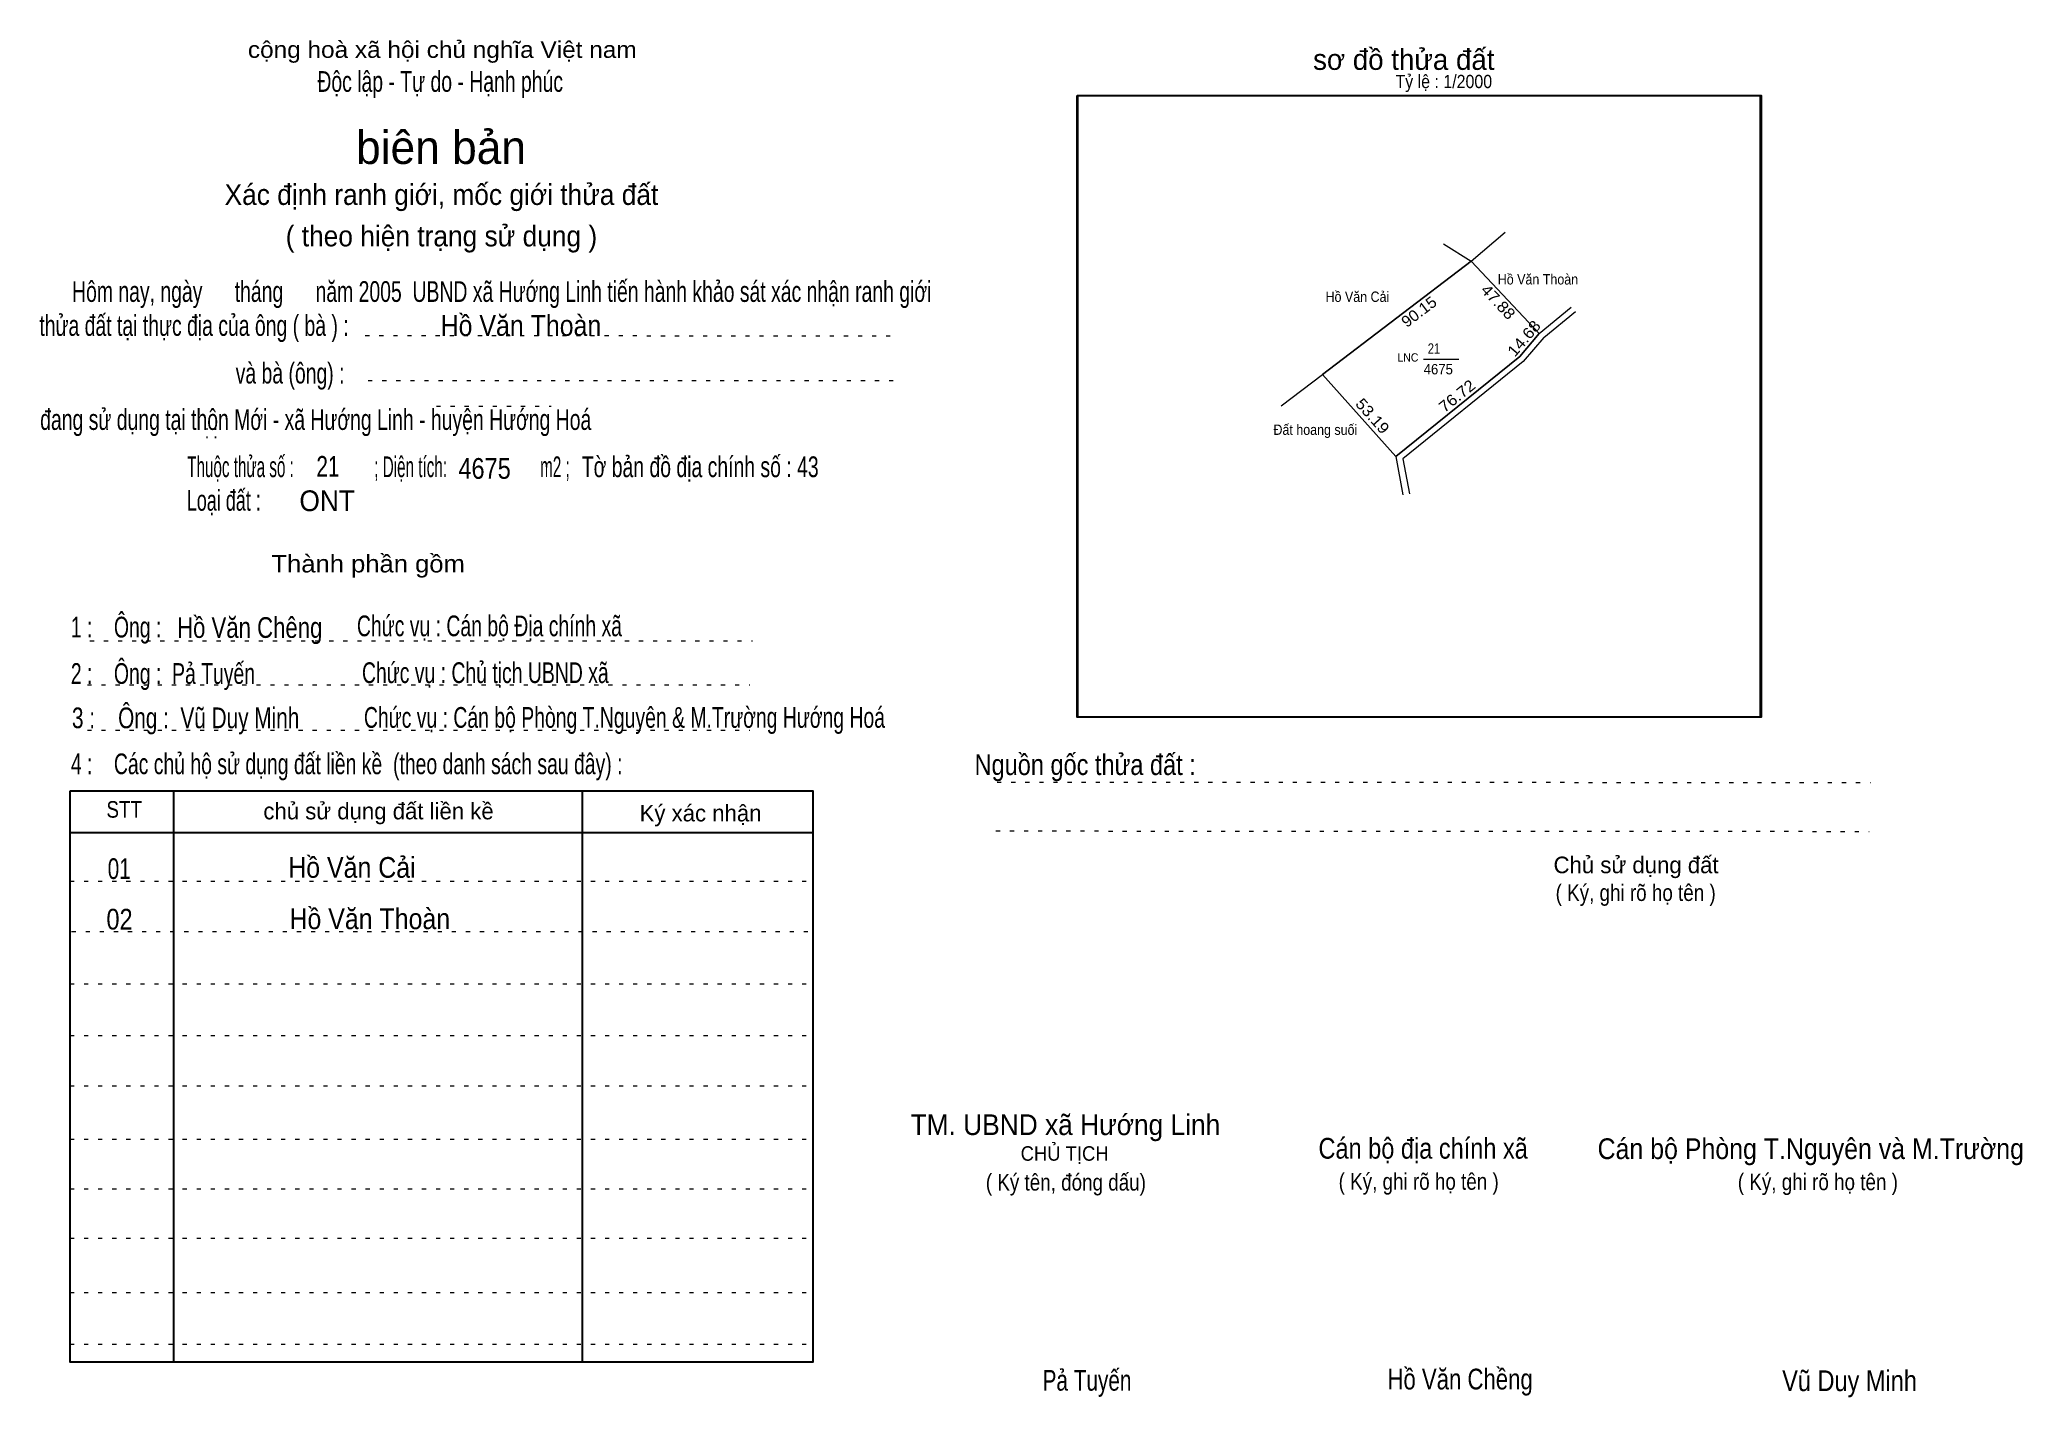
# Model space of a CAD drawing. Header units: centimetres. Extents: x -1.5 to 46.4, y -3.9 to 28.9.
import ezdxf
from ezdxf.enums import TextEntityAlignment as Align

# ---------------------------------------------------------------- set-up
doc = ezdxf.new("R2010")
doc.units = ezdxf.units.CM
doc.header["$LTSCALE"] = 0.2
doc.linetypes.add('DOTTED', pattern=[1.5, 0.3, -1.2])
for name, color, linetype in [('1', 7, 'Continuous'), ('16', 7, 'Continuous'), ('34', 7, 'Continuous'), ('51', 7, 'Continuous')]:
    doc.layers.add(name, color=color, linetype=linetype)
for name, color, linetype, lineweight in [('15', 7, 'Continuous', 13), ('2', 7, 'Continuous', 25), ('22', 7, 'Continuous', 13), ('5', 7, 'DOTTED', 13)]:
    doc.layers.add(name, color=color, linetype=linetype, lineweight=lineweight)

msp = doc.modelspace()

# ---------------------------------------------------------------- linework, layer by layer
at = {"layer": '15'}
msp.add_line((31.93, 21.16), (32.78, 21.16), dxfattribs=at)
at = {"layer": '2'}
msp.add_lwpolyline([(23.56, 27.52), (40.06, 27.52), (40.06, 12.52), (23.56, 12.52)], close=True, dxfattribs=at)
at = {"layer": '22'}
for p, q in [((29.49, 20.79), (33.08, 23.52)), ((32.41, 23.94), (33.08, 23.52)), ((34.72, 21.78), (35.49, 22.41)), ((34.83, 21.68), (35.6, 22.31)), ((34.83, 21.68), (34.33, 21.1)), ((28.49, 20.03), (29.49, 20.79)), ((29.49, 20.79), (31.26, 18.81)), ((31.26, 18.81), (31.43, 17.88))]:
    msp.add_line(p, q, dxfattribs=at)
for points in [[(34.72, 21.78), (33.08, 23.52), (33.9, 24.22)], [(34.72, 21.78), (34.25, 21.22), (31.26, 18.81)], [(34.33, 21.1), (31.43, 18.75), (31.59, 17.91)]]:
    msp.add_lwpolyline(points, dxfattribs=at)
msp.add_lwpolyline([(31.26, 18.81), (34.25, 21.22), (34.72, 21.78), (33.08, 23.52), (29.49, 20.79)], close=True, dxfattribs=at)
at = {"layer": '5'}
for p, q in [((6.37, 21.73), (19.21, 21.72)), ((6.44, 20.64), (19.25, 20.64)), ((8.09, 20.02), (10.86, 20.02)), ((-0.28, 14.36), (15.72, 14.36)), ((-0.34, 13.3), (15.66, 13.3)), ((-0.34, 12.2), (15.66, 12.2)), ((21.63, 10.95), (42.72, 10.94)), ((21.6, 9.77), (42.69, 9.76)), ((-0.76, 8.56), (17.18, 8.56)), ((-0.72, 7.34), (17.22, 7.34)), ((-0.76, 6.08), (17.18, 6.08)), ((-0.76, 4.83), (17.18, 4.83)), ((-0.76, 3.62), (17.18, 3.62)), ((-0.76, 2.33), (17.18, 2.33)), ((-0.76, 1.13), (17.18, 1.13)), ((-0.76, -0.06), (17.18, -0.06)), ((-0.76, -1.37), (17.18, -1.37)), ((-0.76, -2.62), (17.18, -2.62))]:
    msp.add_line(p, q, dxfattribs=at)
at = {"layer": '5', "linetype": 'Continuous', "lineweight": 25}
for p, q in [((1.74, 10.74), (1.74, -3.05)), ((11.61, 10.74), (11.61, -3.05)), ((-0.76, 9.73), (17.18, 9.73))]:
    msp.add_line(p, q, dxfattribs=at)
for points in [[(23.58, 27.52), (40.08, 27.52), (40.08, 12.52), (23.58, 12.52)], [(-0.76, 10.74), (17.18, 10.74), (17.18, -3.05), (-0.76, -3.05)]]:
    msp.add_lwpolyline(points, close=True, dxfattribs=at)

# ---------------------------------------------------------------- texts
at = {"layer": '1'}
for s, width, p in [('01', 0.75, (0.15, 8.61)), ('02', 0.85, (0.12, 7.39))]:
    msp.add_text(s, height=0.5, dxfattribs=dict(at, width=width)).set_placement(p)
at = {"layer": '15'}
for s, width, p in [('21', 0.8, (32.03, 21.29)), ('4675', 0.95, (31.93, 20.79))]:
    msp.add_text(s, height=0.25, dxfattribs=dict(at, width=width)).set_placement(p)
at = {"layer": '16', "width": 0.9}
for s, p in [('Hồ Văn Thoàn', (34.69, 22.96)), ('Hồ Văn Cải', (30.33, 22.54)), ('Đất hoang suối', (29.315, 19.33))]:
    msp.add_text(s, height=0.25, dxfattribs=at).set_placement(p, align=Align.CENTER)
for s, p in [('Hồ Văn Thoàn', (8.19, 21.72)), ('Hồ Văn Cải', (4.51, 8.64)), ('Hồ Văn Thoàn', (4.54, 7.4))]:
    msp.add_text(s, height=0.5, dxfattribs=at).set_placement(p)
at = {"layer": '22', "width": 0.95}
msp.add_text('LNC', height=0.2, dxfattribs=at).set_placement((31.55, 21.1), align=Align.CENTER)
at = {"layer": '34'}
for s, height, width, p in [(': : ', 0.32, 0.85, (2.5, 19.25)), ('21', 0.5, 0.75, (5.19, 18.32)), ('4675', 0.5, 0.85, (8.62, 18.27)), ('ONT', 0.5, 0.95, (4.78, 17.49))]:
    msp.add_text(s, height=height, dxfattribs=dict(at, width=width)).set_placement(p)
at = {"layer": '5'}
for s, height, width, p in [('cộng hoà xã hội chủ nghĩa Việt nam', 0.4, 1.1, (8.23, 28.43)), ('Độc lập - Tự do - Hạnh phúc', 0.5, 0.7, (8.18, 27.61)), ('Xác định ranh giới, mốc giới thửa đất', 0.5, 0.95, (8.21, 24.88)), ('( theo hiện trạng sử dụng )', 0.5, 0.95, (8.21, 23.88)), ('Thành phần gồm', 0.42, 1.1, (6.44, 16.01)), ('Hồ Văn Chêng', 0.5, 0.8, (3.58, 14.43)), ('Chức vụ : Cán bộ Địa chính xã', 0.5, 0.7, (9.37, 14.47)), ('Chức vụ : Chủ tịch UBND xã', 0.5, 0.7, (9.27, 13.34)), ('Chức vụ : Cán bộ Phòng T.Nguyên & M.Trường Hướng Hoá', 0.5, 0.7, (12.63, 12.26)), ('    Nguồn gốc thửa đất :', 0.5, 0.85, (23.44, 11.12)), ('( Ký, ghi rõ họ tên )', 0.4, 0.85, (37.05, 8.08)), ('CHỦ TỊCH', 0.35, 0.95, (23.26, 1.81)), ('( Ký tên, đóng dấu)', 0.4, 0.85, (23.29, 1.09)), ('( Ký, ghi rõ họ tên )', 0.4, 0.85, (31.81, 1.11)), ('( Ký, ghi rõ họ tên )', 0.4, 0.85, (41.45, 1.1)), ('Pả Tuyến', 0.5, 0.75, (23.8, -3.74)), ('Hồ Văn Chềng', 0.5, 0.8, (32.81, -3.71)), ('Vũ Duy Minh', 0.5, 0.85, (42.215, -3.75))]:
    msp.add_text(s, height=height, dxfattribs=dict(at, width=width)).set_placement(p, align=Align.CENTER)
msp.add_text('sơ đồ thửa đất', height=0.5, dxfattribs=at).set_placement((29.26, 28.14))
for s, height, p in [('biên bản', 0.8, (8.2, 25.87)), ('      chủ sử dụng đất liền kề', 0.4, (6.245, 10.05)), ('   Ký xác nhận', 0.4, (14.245, 10)), ('Chủ sử dụng đất', 0.4, (37.06, 8.75))]:
    msp.add_text(s, height=height, dxfattribs=at).set_placement(p, align=Align.CENTER)
for s, height, width, p in [('   Hôm nay, ngày      tháng      năm 2005  UBND xã Hướng Linh tiến hành khảo sát xác nhận ranh giới ', 0.5, 0.7, (-1.1, 22.54)), ('thửa đất tại thực địa của ông ( bà ) :                                       ', 0.5, 0.7, (-1.5, 21.72)), ('                                     và bà (ông) :', 0.5, 0.7, (-1.57, 20.57)), (' đang sử dụng tại thôn Mới - xã Hướng Linh - huyện Hướng Hoá', 0.5, 0.7, (-1.61, 19.45)), ('Thuộc thửa số :                   ; Diện tích:                      m2 ;                                            ', 0.5, 0.55, (2.07, 18.31)), ('Tờ bản đồ địa chính số : 43', 0.5, 0.7, (11.6, 18.31)), ('Loại đất :  ', 0.5, 0.65, (2.06, 17.5)), ('    1 :    Ông :                                                        ', 0.5, 0.7, (-1.26, 14.44)), ('    2 :    Ông :  Pả Tuyến', 0.5, 0.7, (-1.26, 13.32)), ('    3 :    Ông :  Vũ Duy Minh', 0.5, 0.75, (-1.27, 12.25)), ('    4 :    Các chủ hộ sử dụng đất liền kề  (theo danh sách sau đây) :', 0.5, 0.7, (-1.26, 11.14)), ('STT', 0.4, 0.85, (0.12, 10.09)), ('TM. UBND xã Hướng Linh', 0.5, 0.95, (19.54, 2.43)), ('Cán bộ địa chính xã  ', 0.5, 0.85, (29.39, 1.86)), ('Cán bộ Phòng T.Nguyên và M.Trường', 0.5, 0.9, (36.13, 1.85))]:
    msp.add_text(s, height=height, dxfattribs=dict(at, width=width)).set_placement(p)
at = {"layer": '51', "width": 0.9}
msp.add_text('Tỷ lệ : 1/2000', height=0.32, dxfattribs=at).set_placement((31.25, 27.7))
at = {"layer": '51'}
for s, height, rotation, width, p in [('90.15', 0.27, 37.211, 1.05, (31.8984, 22.1949)), ('47.88', 0.27, 313.401, 1.1, (33.632, 22.4478)), ('14.68', 0.27, 49.585, 1.1, (34.4557, 21.5725)), ('76.72', 0.2699, 38.9, 1.1, (32.8203, 20.1649)), ('53.19', 0.2699, 311.829, 1.1, (30.5946, 19.695))]:
    msp.add_text(s, height=height, rotation=rotation, dxfattribs=dict(at, width=width)).set_placement(p, align=Align.CENTER)

doc.saveas('drawing.dxf')
